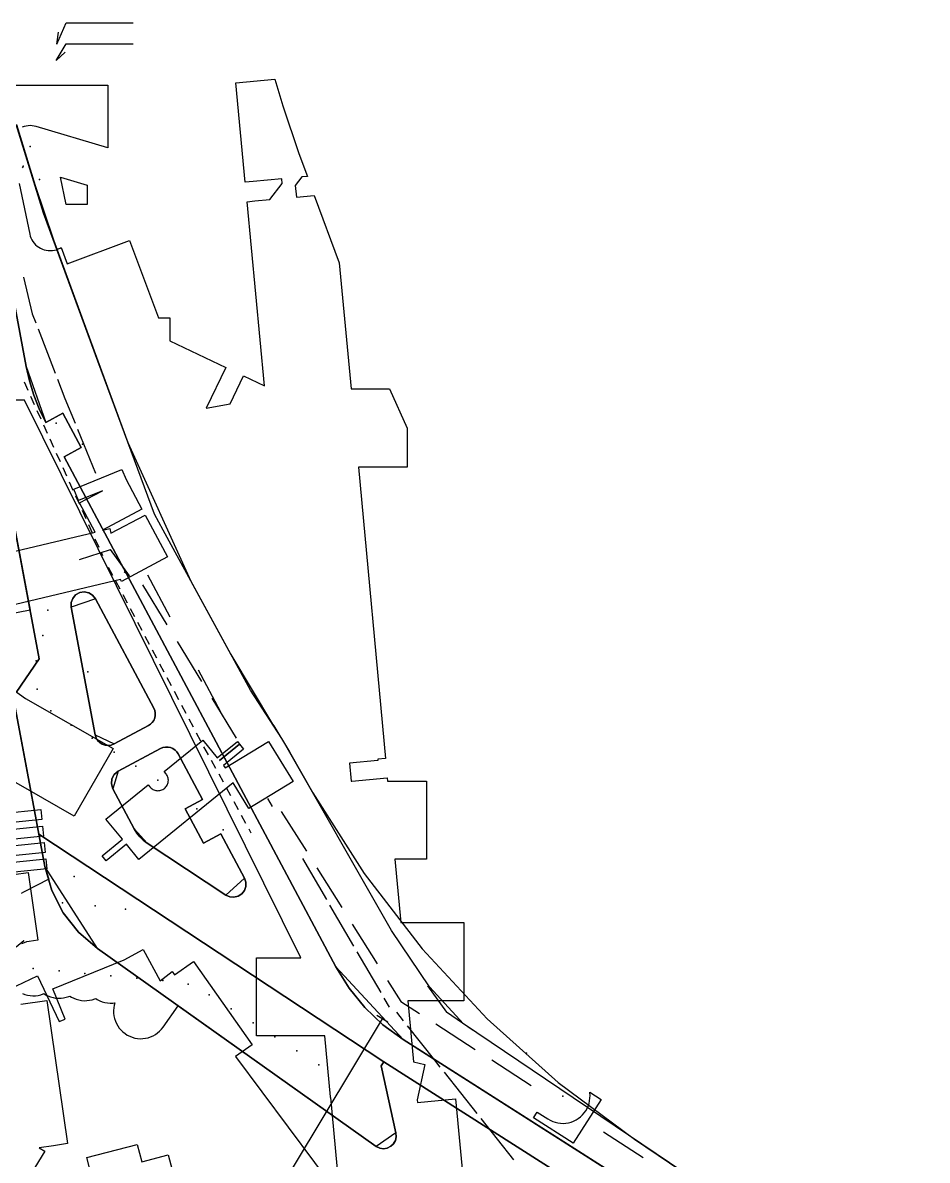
# Model space of a CAD drawing. Header units: metres. Extents: x -3782 to -2031, y 18790 to 19846.
# Drawn here: x -2493.5 to -2423.9, y 19666 to 19753.4 of the extents above; entities that cross this region are included whole.
import ezdxf

# ---------------------------------------------------------------- set-up
doc = ezdxf.new("R2010")
doc.units = ezdxf.units.M
for name, color, linetype in [('BENCH', 7, 'Continuous'), ('BOUNDARY', 7, 'Continuous'), ('BUSH', 7, 'Continuous'), ('CURB', 7, 'Continuous'), ('ELECTR_CABLE', 7, 'Continuous'), ('GAS', 7, 'Continuous'), ('GRASS', 7, 'Continuous'), ('GROUND', 7, 'Continuous'), ('HEAT', 7, 'Continuous'), ('OVERHEAD_POWER_LINE', 7, 'Continuous'), ('ROAD', 7, 'Continuous'), ('SEWER', 7, 'Continuous'), ('SIDEWALK_PATH', 7, 'Continuous'), ('TREE', 7, 'Continuous'), ('URN', 7, 'Continuous'), ('WATER_PIPELINE', 7, 'Continuous')]:
    doc.layers.add(name, color=color, linetype=linetype)

msp = doc.modelspace()

# ---------------------------------------------------------------- linework, layer by layer
at = {"layer": 'BENCH'}
for p in [(-2488.858, 19721.065), (-2478.05, 19691.423)]:
    msp.add_point(p, dxfattribs=at)
at = {"layer": 'BOUNDARY'}
msp.add_lwpolyline([(-2493.951, 19745.62), (-2492.51, 19740.923), (-2491.105, 19736.755), (-2487.683, 19727.454), (-2485.376, 19721.191), (-2480.531, 19710.521), (-2477.459, 19704.891), (-2474.266, 19699.546), (-2474.171, 19699.4), (-2472.961, 19697.419), (-2471.156, 19694.261), (-2467.232, 19688.074), (-2462.759, 19682.272), (-2457.773, 19676.903), (-2452.318, 19672.013), (-2446.438, 19667.642), (-2441.924, 19664.597)], dxfattribs=at)
at = {"layer": 'BUSH'}
for p in [(-2491.523, 19708.303), (-2491.917, 19706.343), (-2492.422, 19704.407), (-2492.346, 19702.23), (-2491.293, 19700.554), (-2489.729, 19699.471), (-2488.133, 19698.454), (-2486.446, 19697.379), (-2484.759, 19696.305), (-2483.072, 19695.23), (-2489.497, 19687.828), (-2490.407, 19685.803), (-2487.891, 19685.584), (-2485.575, 19685.314), (-2492.663, 19680.766), (-2490.671, 19680.579), (-2488.68, 19680.392), (-2486.689, 19680.205), (-2484.698, 19680.018), (-2482.706, 19679.831), (-2480.737, 19679.57), (-2479.136, 19678.732), (-2477.449, 19677.657), (-2475.762, 19676.583), (-2474.075, 19675.508), (-2472.388, 19674.434), (-2470.701, 19673.359)]:
    msp.add_point(p, dxfattribs=at)
at = {"layer": 'CURB'}
for points in [[(-2497.889, 19752.042), (-2493.202, 19727.027), (-2491.696, 19722.734)], [(-2492.196, 19704.549), (-2500.574, 19749.271)], [(-2493.048, 19725.17), (-2493.338, 19725.809)], [(-2492.553, 19724.075), (-2492.842, 19724.714)], [(-2492.057, 19722.98), (-2492.346, 19723.62)], [(-2491.696, 19722.734), (-2490.372, 19723.44), (-2488.961, 19720.793), (-2490.285, 19720.087)], [(-2491.561, 19721.886), (-2491.851, 19722.525)], [(-2491.066, 19720.791), (-2491.355, 19721.43)], [(-2490.57, 19719.696), (-2490.86, 19720.335)], [(-2490.285, 19720.087), (-2469.397, 19680.896), (-2464.219, 19675.3)], [(-2490.074, 19718.601), (-2490.364, 19719.241)], [(-2489.579, 19717.507), (-2489.868, 19718.146)], [(-2489.083, 19716.412), (-2489.373, 19717.051)], [(-2488.588, 19715.317), (-2488.877, 19715.957)], [(-2488.092, 19714.223), (-2488.381, 19714.862)], [(-2487.596, 19713.128), (-2487.886, 19713.767)], [(-2487.304, 19712.483), (-2487.39, 19712.672)], [(-2486.537, 19710.973), (-2486.866, 19711.592)], [(-2485.973, 19709.911), (-2486.302, 19710.531)], [(-2487.87, 19709.178), (-2489.736, 19708.524)], [(-2487.87, 19709.178), (-2483.394, 19700.779)], [(-2485.409, 19708.85), (-2485.738, 19709.47)], [(-2487.898, 19698.717), (-2489.736, 19708.524)], [(-2484.846, 19707.788), (-2485.175, 19708.408)], [(-2484.282, 19706.727), (-2484.611, 19707.347)], [(-2483.718, 19705.666), (-2484.047, 19706.286)], [(-2483.155, 19704.604), (-2483.484, 19705.224)], [(-2493.959, 19701.973), (-2492.196, 19704.549)], [(-2482.591, 19703.543), (-2482.92, 19704.163)], [(-2482.027, 19702.482), (-2482.357, 19703.102)], [(-2481.464, 19701.42), (-2481.793, 19702.04)], [(-2493.02, 19695.371), (-2494.116, 19701.224)], [(-2480.9, 19700.359), (-2481.229, 19700.979)], [(-2480.337, 19699.298), (-2480.666, 19699.918)], [(-2487.898, 19698.717), (-2486.445, 19698.019)], [(-2483.806, 19699.426), (-2486.445, 19698.019)], [(-2479.773, 19698.236), (-2480.102, 19698.856)], [(-2486.127, 19695.922), (-2482.865, 19697.661)], [(-2481.512, 19697.249), (-2479.648, 19693.751)], [(-2479.196, 19697.182), (-2479.534, 19697.797)], [(-2478.618, 19696.129), (-2478.956, 19696.744)], [(-2492.219, 19691.095), (-2493.02, 19695.371)], [(-2486.127, 19695.922), (-2486.54, 19694.569)], [(-2478.039, 19695.076), (-2478.377, 19695.691)], [(-2486.54, 19694.569), (-2484.896, 19691.485), (-2483.902, 19690.393), (-2477.858, 19686.399), (-2476.425, 19687.703), (-2478.237, 19691.103)], [(-2477.461, 19694.022), (-2477.798, 19694.637)], [(-2479.648, 19693.751), (-2480.972, 19693.045), (-2479.56, 19690.398), (-2478.237, 19691.103)], [(-2476.882, 19692.969), (-2477.22, 19693.584)], [(-2476.304, 19691.916), (-2476.641, 19692.531)], [(-2466.291, 19667.076), (-2487.713, 19682.291), (-2491.752, 19688.603), (-2492.219, 19691.095)], [(-2492.219, 19691.095), (-2465.72, 19673.596)], [(-2475.894, 19691.17), (-2476.063, 19691.477)], [(-2423.945, 19649.646), (-2464.219, 19675.3)], [(-2465.72, 19673.596), (-2465.918, 19673.296), (-2464.778, 19668.135), (-2466.291, 19667.076)], [(-2429.103, 19650.265), (-2465.72, 19673.596)]]:
    msp.add_lwpolyline(points, dxfattribs=at)
at = {"layer": 'ELECTR_CABLE'}
for points in [[(-2490.837, 19751.796), (-2490.12, 19753.44)], [(-2490.12, 19753.44), (-2484.971, 19753.44)], [(-2490.837, 19751.796), (-2490.706, 19752.721)], [(-2490.898, 19750.536), (-2490.112, 19751.813)], [(-2490.898, 19750.536), (-2490.213, 19751.171)], [(-2490.112, 19751.813), (-2484.963, 19751.813)], [(-2493.413, 19733.884), (-2492.738, 19731.079)], [(-2492.738, 19731.079), (-2492.465, 19730.373)], [(-2492.284, 19729.907), (-2490.969, 19726.511)], [(-2490.789, 19726.045), (-2490.221, 19724.578)], [(-2490.221, 19724.578), (-2489.44, 19722.662)], [(-2489.251, 19722.199), (-2487.876, 19718.827)], [(-2503.792, 19710.532), (-2487.898, 19714.301), (-2489.091, 19716.538), (-2487.326, 19717.479), (-2489.178, 19716.724), (-2489.539, 19717.609), (-2485.835, 19719.119), (-2485.513, 19718.33), (-2484.297, 19716.05), (-2487.322, 19714.437), (-2486.766, 19714.569), (-2486.681, 19714.212), (-2484.062, 19715.609), (-2482.348, 19712.396), (-2485.878, 19710.513), (-2485.952, 19710.651), (-2503.305, 19706.536)], [(-2483.878, 19711.013), (-2482.164, 19707.8)], [(-2484.269, 19710.257), (-2482.385, 19707.177)], [(-2481.603, 19705.897), (-2479.719, 19702.817)], [(-2479.98, 19703.704), (-2478.266, 19700.49)], [(-2478.937, 19701.537), (-2477.053, 19698.457)], [(-2474.656, 19693.816), (-2474.305, 19693.215)], [(-2473.589, 19692.827), (-2471.666, 19689.771)], [(-2471.964, 19689.207), (-2470.128, 19686.062)], [(-2470.867, 19688.502), (-2468.945, 19685.446)], [(-2469.876, 19685.631), (-2468.039, 19682.486)], [(-2468.146, 19684.176), (-2466.223, 19681.12)], [(-2467.787, 19682.054), (-2465.95, 19678.909)], [(-2465.425, 19679.85), (-2464.409, 19678.236)], [(-2465.698, 19678.477), (-2465.302, 19677.799)], [(-2464.409, 19678.236), (-2462.977, 19677.314)], [(-2481.705, 19650.492), (-2465.819, 19676.902)], [(-2465.391, 19676.644), (-2466.247, 19677.16)], [(-2464.749, 19677.403), (-2464.224, 19676.743)], [(-2463.913, 19676.351), (-2461.818, 19673.714)], [(-2461.716, 19676.503), (-2458.68, 19674.549)], [(-2461.818, 19673.714), (-2461.394, 19673.181)], [(-2457.418, 19673.737), (-2454.382, 19671.783)], [(-2461.083, 19672.79), (-2458.564, 19669.619)], [(-2458.253, 19669.228), (-2455.734, 19666.057)], [(-2448.824, 19668.205), (-2445.788, 19666.251)]]:
    msp.add_lwpolyline(points, dxfattribs=at)
for points in [[(-2478.036, 19696.363), (-2477.892, 19696.186), (-2474.564, 19698.221), (-2472.681, 19695.141), (-2476.094, 19693.054), (-2477.3, 19695.028), (-2484.545, 19689.143), (-2485.491, 19690.307), (-2487.043, 19689.046), (-2487.358, 19689.434), (-2485.806, 19690.695), (-2487.067, 19692.248), (-2483.822, 19694.884), (-2483.693, 19694.725), (-2483.64, 19694.667), (-2483.582, 19694.614), (-2483.52, 19694.567), (-2483.453, 19694.526), (-2483.382, 19694.492), (-2483.308, 19694.465), (-2483.232, 19694.446), (-2483.154, 19694.434), (-2483.076, 19694.43), (-2482.997, 19694.433), (-2482.92, 19694.444), (-2482.843, 19694.463), (-2482.769, 19694.489), (-2482.698, 19694.522), (-2482.631, 19694.562), (-2482.567, 19694.609), (-2482.509, 19694.661), (-2482.456, 19694.719), (-2482.409, 19694.782), (-2482.368, 19694.849), (-2482.334, 19694.92), (-2482.307, 19694.994), (-2482.288, 19695.07), (-2482.276, 19695.147), (-2482.272, 19695.226), (-2482.275, 19695.304), (-2482.286, 19695.382), (-2482.305, 19695.458), (-2482.331, 19695.532), (-2482.364, 19695.603), (-2482.404, 19695.671), (-2482.451, 19695.734), (-2482.58, 19695.893), (-2479.612, 19698.304), (-2478.508, 19696.945), (-2476.956, 19698.206), (-2476.799, 19698.012), (-2478.351, 19696.751), (-2476.798, 19698.012), (-2476.483, 19697.624)], [(-2453.919, 19669.731), (-2453.095, 19669.201), (-2452.916, 19669.098), (-2452.729, 19669.013), (-2452.533, 19668.947), (-2452.333, 19668.9), (-2452.128, 19668.874), (-2451.922, 19668.867), (-2451.717, 19668.881), (-2451.513, 19668.915), (-2451.314, 19668.968), (-2451.122, 19669.041), (-2450.937, 19669.132), (-2450.762, 19669.241), (-2450.599, 19669.367), (-2450.448, 19669.508), (-2450.313, 19669.663), (-2450.193, 19669.831), (-2450.09, 19670.009), (-2450.005, 19670.197), (-2449.939, 19670.392), (-2449.892, 19670.593), (-2449.866, 19670.797), (-2449.859, 19671.003), (-2449.873, 19671.209), (-2449.882, 19671.265), (-2449.003, 19670.699), (-2451.167, 19667.335), (-2454.203, 19669.289)]]:
    msp.add_lwpolyline(points, close=True, dxfattribs=at)
at = {"layer": 'GAS'}
msp.add_lwpolyline([(-2486.307, 19657.584), (-2488.533, 19666.246), (-2484.659, 19667.242), (-2484.317, 19665.91), (-2482.297, 19666.454), (-2480.255, 19658.866)], dxfattribs=at)
at = {"layer": 'GRASS'}
for points in [[(-2497.889, 19752.042), (-2493.202, 19727.027), (-2492.949, 19725.913), (-2492.613, 19724.824), (-2492.195, 19723.762), (-2491.696, 19722.734), (-2490.372, 19723.44), (-2488.961, 19720.793), (-2490.285, 19720.087), (-2469.397, 19680.896), (-2468.382, 19679.255), (-2467.169, 19677.764), (-2465.776, 19676.44), (-2464.219, 19675.3), (-2423.945, 19649.646)], [(-2441.616, 19664.39), (-2459.587, 19676.511), (-2462.195, 19679.352), (-2465.112, 19683.69), (-2473.537, 19698.427), (-2475.967, 19702.157), (-2482.673, 19714.446), (-2483.346, 19715.681), (-2487.679, 19727.443), (-2491.865, 19738.82), (-2493.956, 19745.634)]]:
    msp.add_lwpolyline(points, dxfattribs=at)
for points in [[(-2487.87, 19709.178), (-2488.092, 19709.459), (-2488.389, 19709.639), (-2488.73, 19709.708), (-2489.084, 19709.651), (-2489.395, 19709.474), (-2489.619, 19709.208), (-2489.738, 19708.882), (-2489.736, 19708.524), (-2487.898, 19698.717), (-2487.828, 19698.493), (-2487.709, 19698.293), (-2487.547, 19698.126), (-2487.349, 19698), (-2487.126, 19697.924), (-2486.895, 19697.902), (-2486.665, 19697.933), (-2486.445, 19698.019), (-2483.806, 19699.426), (-2483.642, 19699.535), (-2483.504, 19699.673), (-2483.395, 19699.835), (-2483.319, 19700.017), (-2483.281, 19700.21), (-2483.281, 19700.405), (-2483.318, 19700.597), (-2483.394, 19700.779)], [(-2481.512, 19697.249), (-2481.621, 19697.413), (-2481.759, 19697.551), (-2481.921, 19697.659), (-2482.103, 19697.735), (-2482.296, 19697.773), (-2482.491, 19697.774), (-2482.683, 19697.736), (-2482.865, 19697.661), (-2486.127, 19695.922), (-2486.434, 19695.669), (-2486.614, 19695.331), (-2486.653, 19694.95), (-2486.54, 19694.569), (-2484.896, 19691.485), (-2484.7, 19691.167), (-2484.467, 19690.877), (-2484.2, 19690.618), (-2483.902, 19690.393), (-2477.858, 19686.399), (-2477.554, 19686.264), (-2477.23, 19686.236), (-2476.914, 19686.313), (-2476.634, 19686.493), (-2476.428, 19686.755), (-2476.322, 19687.062), (-2476.319, 19687.387), (-2476.425, 19687.703), (-2478.237, 19691.103), (-2479.56, 19690.398), (-2480.972, 19693.045), (-2479.648, 19693.751)], [(-2492.219, 19691.095), (-2491.752, 19688.603), (-2491.217, 19686.753), (-2490.346, 19685.054), (-2489.169, 19683.552), (-2487.713, 19682.291), (-2466.291, 19667.076), (-2466.02, 19666.955), (-2465.732, 19666.92), (-2465.446, 19666.968), (-2465.181, 19667.1), (-2464.966, 19667.304), (-2464.822, 19667.556), (-2464.757, 19667.839), (-2464.778, 19668.135), (-2465.918, 19673.296), (-2465.72, 19673.596)]]:
    msp.add_lwpolyline(points, close=True, dxfattribs=at)
at = {"layer": 'GROUND'}
for points in [[(-2424.004, 19649.683), (-2464.219, 19675.3), (-2465.776, 19676.44), (-2467.169, 19677.764), (-2468.382, 19679.255), (-2469.397, 19680.896), (-2490.285, 19720.087), (-2488.961, 19720.793), (-2490.372, 19723.44), (-2491.696, 19722.734), (-2492.195, 19723.762), (-2492.613, 19724.824), (-2492.949, 19725.913), (-2493.202, 19727.027), (-2497.889, 19752.042)], [(-2493.951, 19745.62), (-2492.51, 19740.923), (-2491.105, 19736.755), (-2487.683, 19727.454), (-2485.376, 19721.191), (-2480.531, 19710.521), (-2477.459, 19704.891), (-2474.266, 19699.546), (-2474.171, 19699.4), (-2472.961, 19697.419), (-2471.156, 19694.261), (-2467.232, 19688.074), (-2462.759, 19682.272), (-2457.773, 19676.903), (-2452.318, 19672.013), (-2446.438, 19667.642), (-2441.924, 19664.597)]]:
    msp.add_lwpolyline(points, dxfattribs=at)
msp.add_lwpolyline([(-2465.918, 19673.296), (-2464.778, 19668.135), (-2464.757, 19667.839), (-2464.822, 19667.556), (-2464.966, 19667.304), (-2465.181, 19667.1), (-2465.446, 19666.968), (-2465.732, 19666.92), (-2466.02, 19666.955), (-2466.291, 19667.076), (-2487.713, 19682.291), (-2489.169, 19683.552), (-2490.346, 19685.054), (-2491.217, 19686.753), (-2491.752, 19688.603), (-2492.219, 19691.095), (-2465.72, 19673.596)], close=True, dxfattribs=at)
at = {"layer": 'HEAT'}
for points in [[(-2494.139, 19687.988), (-2493.051, 19688.147), (-2492.294, 19682.942), (-2492.965, 19682.844), (-2493.167, 19682.804), (-2493.365, 19682.745), (-2493.555, 19682.667)], [(-2493.601, 19678.031), (-2491.621, 19678.318), (-2490.019, 19667.309), (-2491.108, 19667.151), (-2492.204, 19666.991), (-2491.76, 19666.717), (-2492.81, 19665.015)]]:
    msp.add_lwpolyline(points, dxfattribs=at)
at = {"layer": 'OVERHEAD_POWER_LINE'}
for points in [[(-2489.098, 19712.183), (-2486.727, 19712.975)], [(-2485.258, 19710.952), (-2486.727, 19712.975)], [(-2485.659, 19711.277), (-2485.258, 19710.952)], [(-2462.364, 19679.443), (-2460.895, 19677.42)], [(-2458.841, 19675.994), (-2460.895, 19677.42)]]:
    msp.add_lwpolyline(points, dxfattribs=at)
at = {"layer": 'ROAD'}
for points in [[(-2500.574, 19749.27), (-2492.898, 19708.296), (-2494.863, 19707.928)], [(-2494.116, 19701.224), (-2493.225, 19696.465), (-2492.219, 19691.095), (-2491.752, 19688.603), (-2491.752, 19688.602), (-2491.467, 19687.62), (-2493.4, 19686.63), (-2493.579, 19686.527)], [(-2493.466, 19682.926), (-2493.377, 19682.882), (-2493.973, 19682.407)], [(-2493.493, 19678.837), (-2493.3, 19678.765), (-2493.101, 19678.712), (-2492.897, 19678.679), (-2492.692, 19678.666), (-2492.486, 19678.673), (-2492.282, 19678.701), (-2492.081, 19678.748), (-2491.886, 19678.815), (-2491.839, 19678.836), (-2491.71, 19678.754), (-2491.526, 19678.661), (-2491.334, 19678.586), (-2491.136, 19678.531), (-2490.933, 19678.495), (-2490.727, 19678.48), (-2490.521, 19678.484), (-2490.317, 19678.509), (-2490.115, 19678.554), (-2489.92, 19678.618), (-2489.848, 19678.649), (-2489.722, 19678.569), (-2489.538, 19678.475), (-2489.347, 19678.4), (-2489.148, 19678.345), (-2488.945, 19678.309), (-2488.74, 19678.293), (-2488.534, 19678.297), (-2488.329, 19678.321), (-2488.128, 19678.366), (-2487.932, 19678.43), (-2487.857, 19678.462), (-2487.731, 19678.382), (-2487.547, 19678.288), (-2487.356, 19678.213), (-2487.157, 19678.158), (-2486.954, 19678.122), (-2486.749, 19678.106), (-2486.543, 19678.11), (-2486.375, 19678.13), (-2486.429, 19677.94), (-2486.465, 19677.737), (-2486.481, 19677.531), (-2486.476, 19677.325), (-2486.452, 19677.121), (-2486.408, 19676.92), (-2486.344, 19676.724), (-2486.261, 19676.535), (-2486.16, 19676.355), (-2486.042, 19676.186), (-2485.908, 19676.03), (-2485.759, 19675.887), (-2485.597, 19675.759), (-2485.424, 19675.649), (-2485.24, 19675.555), (-2485.048, 19675.48), (-2484.85, 19675.424), (-2484.647, 19675.388), (-2484.441, 19675.372), (-2484.235, 19675.377), (-2484.031, 19675.401), (-2483.829, 19675.445), (-2483.633, 19675.509), (-2483.445, 19675.592), (-2483.265, 19675.693), (-2483.096, 19675.811), (-2482.939, 19675.945), (-2482.797, 19676.094), (-2482.669, 19676.256), (-2481.511, 19677.886), (-2466.292, 19667.077), (-2466.29, 19667.076), (-2466.022, 19666.956), (-2466.019, 19666.955), (-2465.734, 19666.92), (-2465.731, 19666.92), (-2465.448, 19666.968), (-2465.445, 19666.969), (-2465.182, 19667.1), (-2465.18, 19667.101), (-2464.967, 19667.303), (-2464.965, 19667.306), (-2464.823, 19667.555), (-2464.822, 19667.558), (-2464.758, 19667.838), (-2464.757, 19667.841), (-2464.778, 19668.135), (-2464.778, 19668.136), (-2465.918, 19673.295), (-2465.918, 19673.296), (-2465.918, 19673.297), (-2465.721, 19673.595), (-2465.72, 19673.596), (-2465.72, 19673.595), (-2429.103, 19650.266)]]:
    msp.add_lwpolyline(points, dxfattribs=at)
at = {"layer": 'SEWER'}
for points in [[(-2495.222, 19748.635), (-2486.933, 19748.635), (-2486.933, 19743.831), (-2492.424, 19745.468), (-2492.576, 19745.506), (-2492.732, 19745.528), (-2492.888, 19745.535), (-2493.045, 19745.526), (-2493.2, 19745.503), (-2493.353, 19745.464), (-2493.5, 19745.41)], [(-2493.736, 19741.077), (-2492.924, 19737.199), (-2492.884, 19737.047), (-2492.83, 19736.9), (-2492.761, 19736.759), (-2492.679, 19736.625), (-2492.585, 19736.5), (-2492.478, 19736.385), (-2492.361, 19736.28), (-2492.234, 19736.188), (-2492.098, 19736.109), (-2491.955, 19736.043), (-2491.807, 19735.992), (-2491.654, 19735.955), (-2491.499, 19735.933), (-2491.342, 19735.927), (-2491.185, 19735.937), (-2491.03, 19735.961), (-2490.878, 19736.001), (-2490.731, 19736.055), (-2490.59, 19736.124), (-2490.516, 19736.169), (-2490.041, 19734.912), (-2485.262, 19736.707), (-2483.034, 19730.775), (-2482.15, 19730.775), (-2482.15, 19729), (-2477.859, 19726.958), (-2479.355, 19723.814), (-2477.525, 19724.169), (-2476.505, 19726.314), (-2474.878, 19725.54), (-2476.22, 19739.687), (-2475.623, 19739.744), (-2474.475, 19739.852), (-2473.523, 19741.077), (-2473.558, 19741.446), (-2475.764, 19741.237), (-2476.362, 19741.18), (-2477.086, 19748.819), (-2474.1, 19749.102), (-2473.471, 19747.052), (-2472.241, 19743.405), (-2471.589, 19741.633), (-2472.012, 19741.593), (-2472.516, 19740.946), (-2472.43, 19740.046), (-2471.053, 19740.177), (-2469.144, 19734.988), (-2468.225, 19725.297), (-2465.275, 19725.297), (-2463.913, 19722.297), (-2463.913, 19719.297), (-2467.659, 19719.297), (-2465.584, 19696.906), (-2466.181, 19696.851), (-2466.172, 19696.746), (-2468.356, 19696.543), (-2468.228, 19695.161), (-2468.162, 19695.161), (-2465.445, 19695.412), (-2465.422, 19695.161), (-2462.429, 19695.161), (-2462.429, 19689.161), (-2464.866, 19689.161), (-2464.415, 19684.292), (-2459.572, 19684.292), (-2459.572, 19678.292), (-2463.859, 19678.292), (-2463.423, 19673.587), (-2462.553, 19673.395), (-2463.152, 19670.678), (-2463.132, 19670.472), (-2460.212, 19670.752), (-2459.54, 19663.739)], [(-2493.486, 19742.454), (-2493.402, 19742.424), (-2493.417, 19742.407), (-2493.509, 19742.28)], [(-2468.055, 19652.322), (-2469.796, 19670.843), (-2469.797, 19670.843), (-2469.801, 19670.889), (-2469.801, 19670.894), (-2470.236, 19675.589), (-2475.496, 19675.589), (-2475.496, 19681.589), (-2472.091, 19681.589), (-2493.338, 19724.434), (-2495.48, 19724.43)]]:
    msp.add_lwpolyline(points, dxfattribs=at)
msp.add_lwpolyline([(-2488.521, 19739.485), (-2490.133, 19739.485), (-2490.571, 19741.577), (-2488.521, 19740.965)], close=True, dxfattribs=at)
at = {"layer": 'SIDEWALK_PATH'}
for points in [[(-2423.945, 19649.646), (-2464.219, 19675.3), (-2465.776, 19676.44), (-2467.169, 19677.764), (-2468.382, 19679.255), (-2469.397, 19680.896), (-2490.285, 19720.087), (-2488.961, 19720.793), (-2490.372, 19723.44), (-2491.696, 19722.734), (-2492.195, 19723.762), (-2492.613, 19724.824), (-2492.949, 19725.913), (-2493.202, 19727.027), (-2497.889, 19752.042)], [(-2500.574, 19749.271), (-2492.196, 19704.549), (-2493.959, 19701.973)], [(-2494.116, 19701.224), (-2493.225, 19696.465), (-2492.219, 19691.095), (-2465.72, 19673.596), (-2429.103, 19650.265)]]:
    msp.add_lwpolyline(points, dxfattribs=at)
for points in [[(-2483.806, 19699.426), (-2486.445, 19698.019), (-2486.665, 19697.933), (-2486.895, 19697.902), (-2487.126, 19697.924), (-2487.349, 19698), (-2487.547, 19698.126), (-2487.709, 19698.293), (-2487.828, 19698.493), (-2487.898, 19698.717), (-2489.736, 19708.524), (-2489.738, 19708.882), (-2489.619, 19709.208), (-2489.395, 19709.474), (-2489.084, 19709.651), (-2488.73, 19709.708), (-2488.389, 19709.639), (-2488.092, 19709.459), (-2487.87, 19709.178), (-2483.394, 19700.779), (-2483.318, 19700.597), (-2483.281, 19700.405), (-2483.281, 19700.21), (-2483.319, 19700.017), (-2483.395, 19699.835), (-2483.504, 19699.673), (-2483.642, 19699.535)], [(-2477.858, 19686.399), (-2483.902, 19690.393), (-2484.2, 19690.618), (-2484.467, 19690.877), (-2484.7, 19691.167), (-2484.896, 19691.485), (-2486.54, 19694.569), (-2486.653, 19694.95), (-2486.614, 19695.331), (-2486.434, 19695.669), (-2486.127, 19695.922), (-2482.865, 19697.661), (-2482.683, 19697.736), (-2482.491, 19697.774), (-2482.296, 19697.773), (-2482.103, 19697.735), (-2481.921, 19697.659), (-2481.759, 19697.551), (-2481.621, 19697.413), (-2481.512, 19697.249), (-2479.648, 19693.751), (-2480.972, 19693.045), (-2479.56, 19690.398), (-2478.237, 19691.103), (-2476.425, 19687.703), (-2476.319, 19687.387), (-2476.322, 19687.062), (-2476.428, 19686.755), (-2476.634, 19686.493), (-2476.914, 19686.313), (-2477.23, 19686.236), (-2477.554, 19686.264)]]:
    msp.add_lwpolyline(points, close=True, dxfattribs=at)
at = {"layer": 'TREE'}
for p in [(-2492.881, 19743.935), (-2492.17, 19741.405), (-2488.448, 19703.573), (-2454.733, 19674.253), (-2451.959, 19670.967)]:
    msp.add_point(p, dxfattribs=at)
at = {"layer": 'URN'}
for p in [(-2490.891, 19722.678), (-2480.084, 19693.036)]:
    msp.add_point(p, dxfattribs=at)
at = {"layer": 'WATER_PIPELINE'}
for points in [[(-2499.479, 19705.994), (-2493.249, 19701.523), (-2486.521, 19697.668), (-2489.503, 19692.462), (-2495.383, 19695.83)], [(-2495.058, 19692.666), (-2492.073, 19692.973), (-2491.995, 19692.207), (-2494.979, 19691.9)], [(-2494.928, 19691.402), (-2491.943, 19691.709), (-2491.865, 19690.943), (-2494.849, 19690.636)], [(-2495.046, 19690.113), (-2491.813, 19690.446), (-2491.735, 19689.68), (-2494.967, 19689.347)], [(-2494.916, 19688.85), (-2491.683, 19689.182), (-2491.605, 19688.416), (-2494.837, 19688.083)], [(-2496.108, 19678.403), (-2492.34, 19680.202), (-2490.662, 19676.687), (-2490.205, 19676.875), (-2491.156, 19679.19), (-2485.664, 19681.444), (-2484.212, 19682.229), (-2482.912, 19679.822), (-2481.973, 19680.522), (-2481.796, 19680.285), (-2480.332, 19681.315), (-2475.828, 19674.911), (-2477.116, 19674.006), (-2469.017, 19663.14)]]:
    msp.add_lwpolyline(points, dxfattribs=at)

doc.saveas('drawing.dxf')
